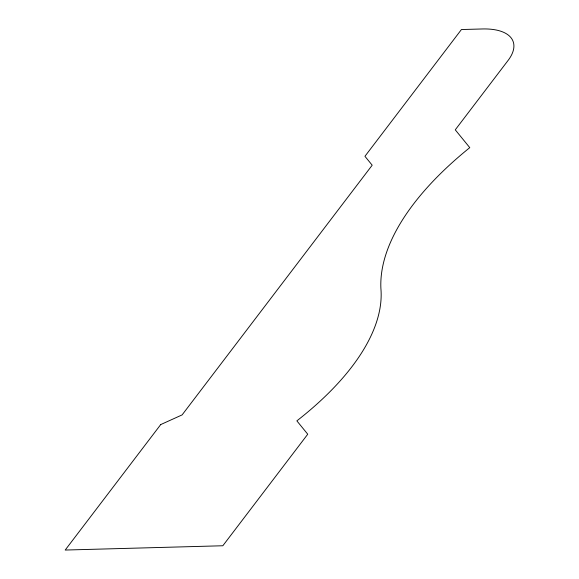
<?xml version="1.0" encoding="UTF-8"?>
<svg xmlns="http://www.w3.org/2000/svg" width="579" height="579" viewBox="0 0 579 579"><rect width="100%" height="100%" fill="white"/><g stroke="black" fill="none" stroke-linecap="round" stroke-linejoin="round"><path stroke-width="0.87" d="M160.709 424.581L65.195 550.05L222.835 545.758L307.746 434.221L296.861 420.861A295.326 136.825 -20.1 0 0 380.902 288.574A331.224 153.457 -20.1 0 1 469.772 147.638L455.26 129.826L508.326 60.115A59.362 27.503 -20.1 0 0 482.929 28.95L461.434 29.536L364.936 156.301L372.196 165.203L182.117 414.897L160.709 424.581"/></g></svg>
